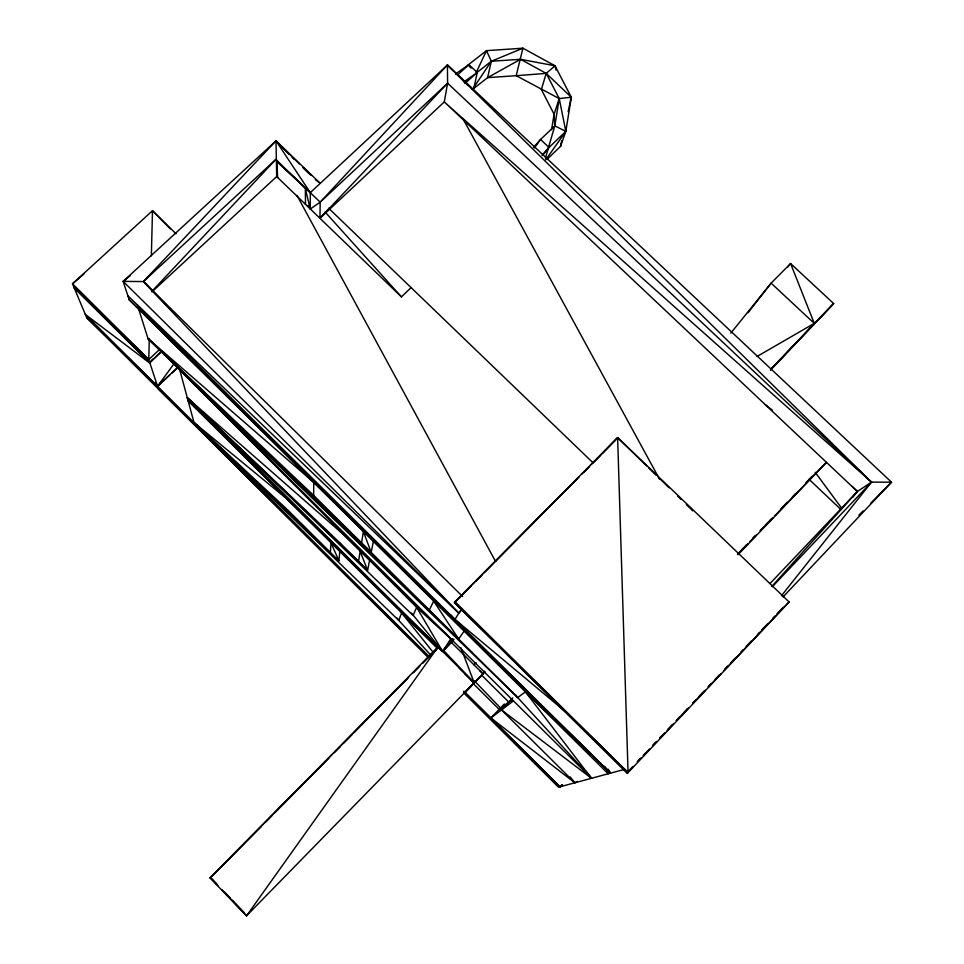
<?xml version="1.0" encoding="UTF-8"?>
<svg xmlns="http://www.w3.org/2000/svg" width="964" height="964" viewBox="0 0 964 964"><rect width="100%" height="100%" fill="white"/><g stroke="black" fill="none" stroke-linecap="round" stroke-linejoin="round"><path stroke-width="1.45" d="M484.302 671.161L483.024 673.824L473.457 683.825L499.171 709.371L501.473 709.914L591.51 778.285L517.752 697.599L313.649 495.388L313.758 482.398L137.478 305.275L147.998 338.557L591.51 778.285L525.392 691.827L517.752 697.599L147.998 338.557L313.758 482.398L610.429 773.176L608.272 769.212M606.766 771.14L608.2 773.779L129.152 299.72L123.139 281.38L276.005 140.828L276.692 176.569L401.422 296.888L411.098 287.609M460.852 611.104L458.816 613.164L123.139 281.38L143.395 281.56L275.825 159.458L276.849 161.41L276.692 176.569L152.011 291.827M870.456 503.485L891.495 482.193L447.404 64.986L320.181 202.175L319.952 218.298L444.284 101.919L447.609 83.193L447.404 64.986L310.288 192.655L310.3 208.995L320.181 202.175L447.609 83.193L871.504 482.121L891.495 482.193L783.009 596.957M428.667 656.677L158.445 389.058L148.769 359.548L149.3 338.497M151.36 255.809L152.493 210.718L176.038 233.77M330.387 552.396L331.014 542.72L338.894 560.855L339.786 551.444M358.548 561.337L360.174 551.348L367.609 570.327L369.549 560.638M361.56 542.853L363.404 531.538L371.188 552.396L373.393 541.419M551.565 129.742L554.095 114.234L559.241 98.581L546.214 73.385L520.512 59.286L491.327 61.262L475.806 73.397L486.483 50.658L522.922 48.2L555.011 65.793L571.315 97.244L565.82 131.369L560.518 146.395L547.142 159.217M545.407 158.156L554.806 125.886L559.241 98.581L516.186 75.686L487.603 77.638L472.384 89.556M560.988 143.491L560.518 146.395L561.795 140.611M473.818 88.652L477.252 72.481L468.89 64.648L455.43 74.011M568.133 111.704L571.315 97.244L546.214 73.385L516.186 75.686L522.922 48.2L491.327 61.262L474.035 87.097M490.29 76.53L487.603 77.638L491.327 61.262L486.483 50.658L468.179 64.925L471.034 68.107M570.411 99.846L571.315 97.244L559.241 98.581L565.82 131.369L545.732 159.807M438.463 648.374L401.614 612.875L398.783 620.418L430.426 654.725M429.354 610.007L433.68 601.078L458.659 639.048L464.082 631.167M435.511 650.724L438.078 646.928L442.199 651.29M568.832 714.505L454.984 619.394L461.672 608.513M452.996 640.06L451.405 642.458L483.024 673.824L465.13 692.345L473.457 683.825M221.961 889.736L246.555 915.8L438.078 646.928L210.019 877.939L246.555 915.8L248.736 912.932M534.369 147.962L540.539 139.491L554.806 125.886L554.095 114.234L541.358 89.519L546.214 73.385L555.011 65.793L555.999 70.071M174.303 363.38L157.53 386.275L86.64 317.59L74.144 287.706M602.669 453.092L617.623 437.596L789.106 601.97L628.07 772.622L626.793 772.947L454.43 602.681L617.623 437.596L646.615 465.853M748.076 312.697L771.116 283.151L790.564 263.521L833.691 303.564L770.489 370.116M452.755 638.602L442.584 651.411L437.439 645.916M852.706 497.364L857.37 491.495L871.504 482.121L447.404 64.986L453.815 71.36M781.442 595.776L871.504 482.121L444.284 101.919L857.37 491.495L771.899 586.341M730.796 333.146L771.116 283.151L814.291 323.386L833.691 303.564L770.513 369.851M542.395 155.614L549.022 147.444L565.82 131.369L554.806 125.886M787.721 267.028L790.564 263.521L814.291 323.386L771.092 368.923M450.212 642.096L442.584 651.411L411.459 613.044M161.337 381.696L157.53 386.275L154.794 382.744M152.661 359.247L149.794 362.669L73.999 287.356L72.505 283.778L152.493 210.718L170.315 228.866M533.55 147.371L540.539 139.491L549.022 147.444L542.093 155.216M329.11 208.405L319.952 218.298L447.609 83.193M577.352 781.346L574.833 782.78L501.473 709.914L512.728 697.9M151.697 291.55L275.825 159.458L320.181 202.175M315.324 179.605L320.265 183.365L276.005 140.828L143.395 281.56L458.816 613.164L127.85 295.743L610.429 773.176L604.464 766.392M628.564 771.08L626.793 772.947L632.999 766.416M637.228 761.897L640.313 758.632M643.386 755.366L647.507 751.004M652.64 745.57L655.725 742.304M659.834 737.942L663.943 733.592M668.052 729.242L672.161 724.88M676.27 720.53L679.355 717.264M683.464 712.914L687.573 708.552M692.706 703.105L695.791 699.84M698.876 696.574L704.009 691.14M708.118 686.778L711.203 683.512M715.312 679.162L719.421 674.812M724.554 669.365L727.639 666.1M730.724 662.834L735.857 657.388M741.003 651.953L743.051 649.772M746.136 646.507L751.269 641.06M757.439 634.529L759.499 632.36M761.548 630.179L767.718 623.648M772.851 618.201L774.899 616.032M776.96 613.851L783.13 607.32M453.972 639.409L442.584 651.411L416.629 607.332L179.798 370.08L194.017 422.581L398.783 620.418L396.975 618.032M770.043 583.521L857.37 491.495L852.019 486.218M772.321 586.727L871.504 482.121M638.168 760.97L641.265 757.704M643.337 755.523L649.543 748.992M652.64 745.726L656.773 741.364M659.882 738.099L665.052 732.652M667.112 730.471L673.318 723.94M676.415 720.674L688.826 707.612M692.959 703.25L705.371 690.188M708.468 686.922L720.879 673.848M723.976 670.583L789.106 601.97M465.13 692.345L474.216 682.825L460.876 647.675M739.4 552.227L746.678 544.624M752.92 538.117L754.993 535.948M760.198 530.513L763.307 527.26M765.392 525.091L771.622 518.572M780.985 508.811L787.214 502.292M792.408 496.87L795.529 493.604M805.928 482.759L812.158 476.24M738.123 554.625L826.317 462.515M737.46 554.481L747.907 543.66M749.992 541.491L756.258 534.996M760.439 530.67L772.971 517.692M775.056 515.523L826.244 462.503M570.218 776.936L574.833 782.78L490.857 717.939L504.377 703.997M501.473 709.914L512.354 698.695M246.555 915.8L485.121 671.667M473.963 664.835L476.071 662.69M261.268 826.546L210.019 877.939L332.616 754.029M265.486 822.268L271.812 815.869M274.969 812.664L328.712 758.222M333.978 752.884L340.304 746.485M343.461 743.28L351.896 734.737M354.005 732.604L407.748 678.162M419.34 666.425L413.014 672.824L420.34 665.365M437.246 648.278L422.497 663.22L437.246 648.278L188.101 400.723L438.849 647.965M453.502 640.337L442.584 651.411L450.791 638.771L445.645 633.288M858.888 515.198L863.093 510.944M471.372 585.582L454.43 602.681L628.07 772.622L617.623 437.596M475.601 581.304L481.964 574.893M485.133 571.688L493.604 563.145M495.725 561.012L579.376 476.602M583.618 472.324L589.968 465.913M593.149 462.708L600.56 455.237M334.737 751.896L408.712 677.114M577.4 478.493L454.996 601.681L628.07 772.622M581.617 474.252L589.004 466.817M591.113 464.696L616.442 439.21M463.901 691.586L560.024 786.781L562.145 784.648M161.494 351.137L149.794 362.669L161.892 351.366M178.292 366.802L157.53 386.275L169.712 375.117M73.999 287.356L148.769 359.548L159.687 349.354M463.937 691.164L560.024 786.781L562.229 784.732M171.929 373.092L177.472 368.019M457.864 74.638L468.89 64.648M464.889 83.446L477.252 72.481L463.841 81.916M83.904 274.053L72.505 283.778L148.769 359.548M123.139 281.38L130.176 275.74M499.171 709.371L512.474 699.153M490.857 717.939L513.426 700.876L510.269 700.84M560.024 786.781L562.59 785.286M757.126 356.427L814.291 323.386M487.603 77.638L520.512 59.286L555.011 65.793M624.865 769.284L558.481 787.19L463.539 692.706M142.684 353.896L149.998 363.283L85.302 314.397L429.908 657.303M299.382 163.88L276.005 140.828L310.288 192.655L276.849 161.41L277.644 177.497M765.163 404.531L772.212 410.025M194.017 422.581L288.079 510.318L338.894 560.855L194.017 422.581L287.344 499.328L438.777 648.025M276.849 161.41L310.288 192.655M809.013 479.265L841.114 509.643M458.659 639.048L147.998 338.557L313.649 495.388M525.392 691.827L610.429 773.176L603.103 765.621M147.998 338.557L371.188 552.396M479.771 670.691L483.024 673.824M288.935 154.24L276.005 140.828M292.104 157.277L294.213 159.313M302.66 167.423L308.986 173.508M328.7 208.272L592.968 462.732M470.962 679.704L474.216 682.825L443.247 650.085M648.76 467.95L656.267 475.276M658.424 477.373L669.149 487.832M677.74 496.207L680.958 499.352M686.332 504.582L692.767 510.86M129.152 299.72L610.429 773.176M464.552 673.342L474.216 682.825L187.317 397.831L341.497 532.815L450.791 638.771L416.629 607.332L413.122 615.514L187.317 397.831L287.344 499.328M303.636 168.073L311.071 175.412M462.612 596.487L143.395 281.56L166.591 305.202M459.213 668.04L474.216 682.825M455.948 73.481L467.697 85.157M481.819 675.366L508.486 701.804M74.288 288.067L149.998 363.283M86.64 317.59L428.341 657.665M168.7 307.347L170.809 309.492M584.184 770.718L591.51 778.285L585.931 771.224M216.912 884.229L210.694 877.782L217.864 885.386M224.178 891.748L230.396 898.195M232.469 900.34L243.88 912.161M474.384 680.837L501.473 708.998M450.851 615.044L454.984 619.394M325.085 211.984L401.422 296.888M401.614 612.875L433.378 652.616M815.195 472.324L842.006 508.643M515.981 695.164L517.752 697.599M307.853 205.296L310.3 208.995L305.359 188.86L305.492 204.356M462.828 118.476L659.509 479.132M296.948 195.379L495.653 561.626M340.485 543.395L187.317 397.831L367.609 570.327L340.485 543.395"/></g></svg>
